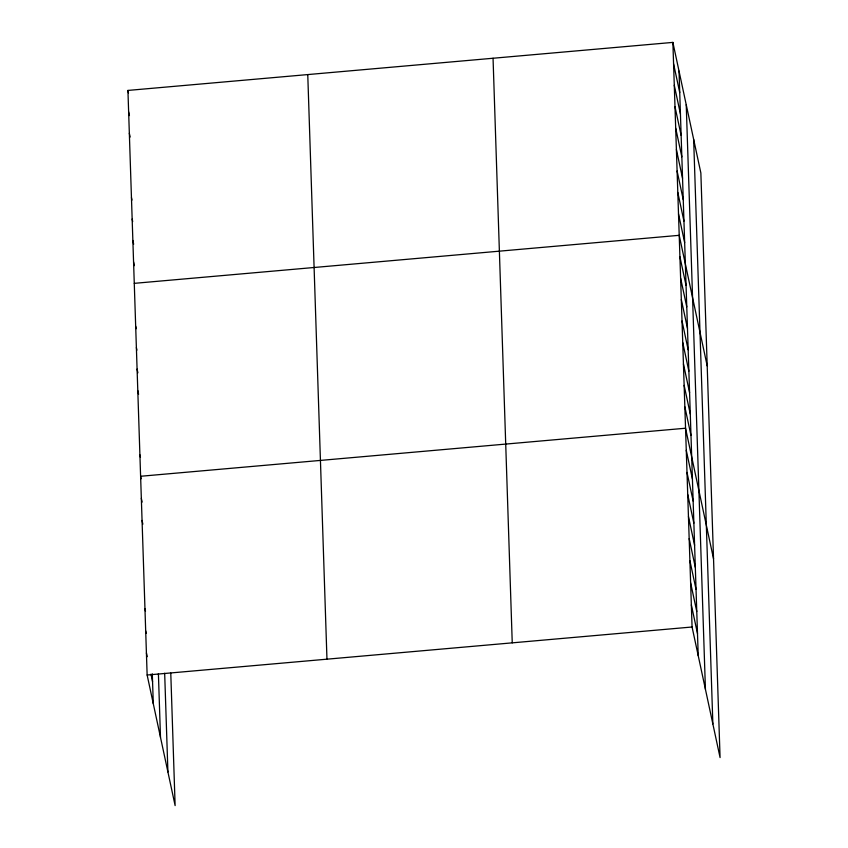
<?xml version="1.0" encoding="UTF-8"?>
<svg xmlns="http://www.w3.org/2000/svg" width="848" height="848" viewBox="0 0 848 848"><rect width="100%" height="100%" fill="white"/><g stroke="black" fill="none" stroke-linecap="round" stroke-linejoin="round"><path stroke-width="1.27" d="M170.777 673.089L175.123 805.6L147.139 675.029L127.931 90.429L672.877 42.4L700.861 172.971L720.069 757.571L692.074 627.001L672.877 42.4M134.27 283.349L679.206 235.32L707.2 365.891M147.139 675.029L692.074 627.001M673.577 63.833L679.725 92.517M674.277 85.266L680.435 113.95M674.987 106.71L681.135 135.394M675.686 128.143L681.834 156.827M676.397 149.577L682.545 178.26M677.096 171.01L683.244 199.693M677.796 192.443L683.954 221.127M678.506 213.887L684.654 242.57M679.916 256.753L686.064 285.437M680.615 278.186L686.763 306.87M681.326 299.62L687.474 328.303M682.025 321.053L688.173 349.736M682.725 342.497L688.873 371.18M683.435 363.93L689.583 392.613M684.135 385.363L690.283 414.047M684.845 406.796L690.993 435.48M713.539 558.811L685.544 428.229L140.609 476.269L141.139 478.76M686.265 450.32L692.424 479.003M686.997 472.4L693.145 501.083M687.717 494.49L693.865 523.174M688.449 516.57L694.597 545.253M689.17 538.66L695.318 567.344M689.901 560.74L696.049 589.424M690.622 582.83L696.77 611.514M691.343 604.91L697.501 633.594M127.931 90.429L128.472 92.93M128.642 111.862L129.437 115.604M129.341 133.306L130.147 137.047M131.451 197.605L131.991 200.096M132.161 219.038L132.691 221.54M132.86 240.482L133.666 244.213M133.571 261.915L134.366 265.657M135.68 326.215L136.21 328.717M136.38 347.648L136.92 350.15M137.09 369.092L137.885 372.834M137.789 390.525L138.595 394.267M139.899 454.825L140.439 457.326M141.33 498.348L142.135 502.09M142.061 520.439L142.856 524.181M144.955 608.769L145.496 611.27M145.686 630.859L146.216 633.35M146.407 652.939L147.213 656.681M150.955 674.139L152.555 681.622M693.653 139.348L712.861 723.948M686.233 104.707L705.43 689.307M679.025 71.084L698.222 655.684M493.048 58.247L512.245 642.848M307.76 74.582L326.968 659.182M164.671 673.248L167.915 771.977M158.406 673.683L160.495 737.336M152.301 673.831L153.287 703.713"/></g></svg>
